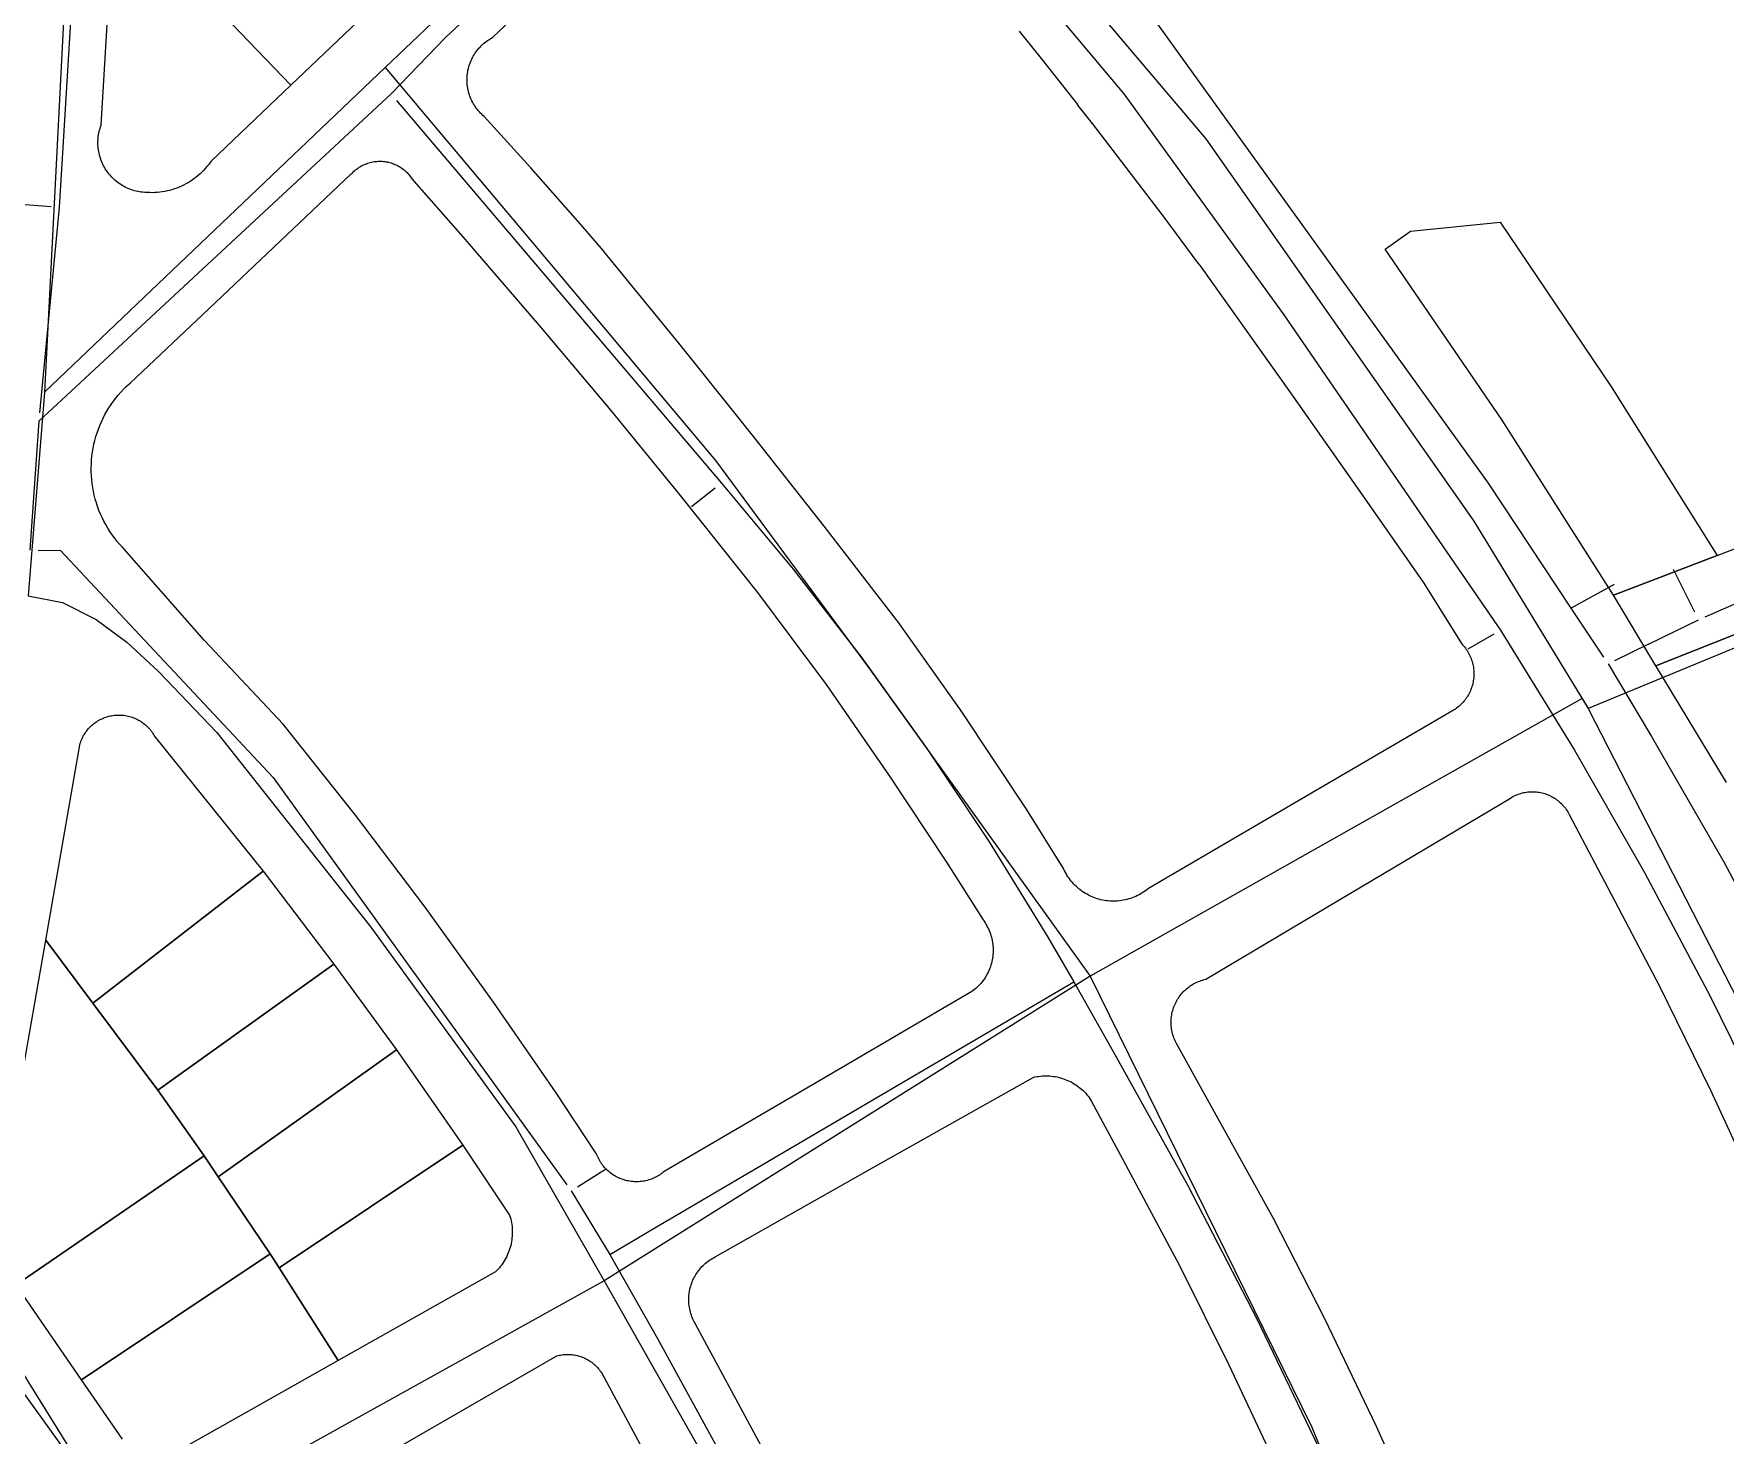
# Model space of a CAD drawing. Extents: x 1876309 to 1899261, y 443723 to 466661.
# Drawn here: x 1896215 to 1897187, y 454559 to 455364 of the extents above; entities that cross this region are included whole.
import ezdxf

# ---------------------------------------------------------------- set-up
doc = ezdxf.new("R2010")
doc.units = 0
doc.header["$MEASUREMENT"] = 0
for name, color, linetype in [('Parcels', 31, 'Continuous'), ('Roads', 7, 'Continuous'), ('Waterlines', 5, 'Continuous')]:
    doc.layers.add(name, color=color, linetype=linetype)

msp = doc.modelspace()

# ---------------------------------------------------------------- linework, layer by layer
at = {"layer": 'Parcels'}
for p, q in [((1896478.91, 455361.72), (1896546.88, 455426.69)), ((1896476.49, 455360.31), (1896477.28, 455360.81)), ((1896477.28, 455360.81), (1896478.08, 455361.28)), ((1896478.08, 455361.28), (1896478.91, 455361.72)), ((1896781.19, 455365.19), (1896794.52, 455348.61)), ((1896467.16, 455350.06), (1896467.62, 455350.89)), ((1896467.62, 455350.89), (1896468.09, 455351.7)), ((1896468.09, 455351.7), (1896468.59, 455352.48)), ((1896468.59, 455352.48), (1896469.12, 455353.25)), ((1896469.12, 455353.25), (1896469.68, 455354)), ((1896469.68, 455354), (1896470.26, 455354.73)), ((1896470.26, 455354.73), (1896470.86, 455355.44)), ((1896470.86, 455355.44), (1896471.49, 455356.13)), ((1896471.49, 455356.13), (1896472.14, 455356.8)), ((1896472.14, 455356.8), (1896472.81, 455357.45)), ((1896472.81, 455357.45), (1896473.51, 455358.07)), ((1896473.51, 455358.07), (1896474.22, 455358.67)), ((1896474.22, 455358.67), (1896474.96, 455359.24)), ((1896474.96, 455359.24), (1896475.71, 455359.79)), ((1896475.71, 455359.79), (1896476.49, 455360.31)), ((1896464.27, 455340.99), (1896464.41, 455341.94)), ((1896464.41, 455341.94), (1896464.59, 455342.88)), ((1896464.59, 455342.88), (1896464.8, 455343.81)), ((1896464.8, 455343.81), (1896465.04, 455344.73)), ((1896465.04, 455344.73), (1896465.31, 455345.65)), ((1896465.31, 455345.65), (1896465.62, 455346.56)), ((1896465.62, 455346.56), (1896465.96, 455347.45)), ((1896465.96, 455347.45), (1896466.33, 455348.33)), ((1896466.33, 455348.33), (1896466.73, 455349.2)), ((1896466.73, 455349.2), (1896467.16, 455350.06)), ((1896794.52, 455348.61), (1896814.59, 455323.02)), ((1896464.02, 455337.18), (1896464.03, 455338.14)), ((1896464.04, 455336.22), (1896464.02, 455337.18)), ((1896464.03, 455338.14), (1896464.08, 455339.09)), ((1896464.09, 455335.27), (1896464.04, 455336.22)), ((1896464.08, 455339.09), (1896464.15, 455340.04)), ((1896464.18, 455334.32), (1896464.09, 455335.27)), ((1896464.15, 455340.04), (1896464.27, 455340.99)), ((1896464.3, 455333.37), (1896464.18, 455334.32)), ((1896464.46, 455332.42), (1896464.3, 455333.37)), ((1896464.64, 455331.49), (1896464.46, 455332.42)), ((1896464.86, 455330.56), (1896464.64, 455331.49)), ((1896465.12, 455329.63), (1896464.86, 455330.56)), ((1896465.4, 455328.72), (1896465.12, 455329.63)), ((1896465.72, 455327.82), (1896465.4, 455328.72)), ((1896466.06, 455326.93), (1896465.72, 455327.82)), ((1896466.44, 455326.05), (1896466.06, 455326.93)), ((1896466.85, 455325.19), (1896466.44, 455326.05)), ((1896467.29, 455324.34), (1896466.85, 455325.19)), ((1896467.75, 455323.5), (1896467.29, 455324.34)), ((1896468.25, 455322.68), (1896467.75, 455323.5)), ((1896468.77, 455321.88), (1896468.25, 455322.68)), ((1896469.32, 455321.1), (1896468.77, 455321.88)), ((1896814.59, 455323.02), (1896814.73, 455322.82)), ((1896814.73, 455322.82), (1896823, 455312.25)), ((1896469.9, 455320.34), (1896469.32, 455321.1)), ((1896470.51, 455319.6), (1896469.9, 455320.34)), ((1896471.14, 455318.88), (1896470.51, 455319.6)), ((1896471.79, 455318.19), (1896471.14, 455318.88)), ((1896472.47, 455317.51), (1896471.79, 455318.19)), ((1896473.17, 455316.86), (1896472.47, 455317.51)), ((1896473.9, 455316.24), (1896473.17, 455316.86)), ((1896500.7, 455286.64), (1896473.9, 455316.24)), ((1896823, 455312.25), (1896863.72, 455259.09)), ((1896315.67, 455205.76), (1896397.56, 455283.19)), ((1896397.56, 455283.19), (1896398.06, 455283.73)), ((1896398.06, 455283.73), (1896398.59, 455284.26)), ((1896398.59, 455284.26), (1896399.12, 455284.76)), ((1896399.12, 455284.76), (1896399.68, 455285.25)), ((1896399.68, 455285.25), (1896400.25, 455285.72)), ((1896400.25, 455285.72), (1896400.86, 455286.19)), ((1896400.86, 455286.19), (1896401.48, 455286.63)), ((1896401.48, 455286.63), (1896402.12, 455287.06)), ((1896402.12, 455287.06), (1896402.77, 455287.46)), ((1896402.77, 455287.46), (1896403.44, 455287.84)), ((1896403.44, 455287.84), (1896404.11, 455288.19)), ((1896404.11, 455288.19), (1896404.8, 455288.52)), ((1896404.8, 455288.52), (1896405.51, 455288.83)), ((1896405.51, 455288.83), (1896406.22, 455289.11)), ((1896406.22, 455289.11), (1896406.94, 455289.37)), ((1896406.94, 455289.37), (1896407.67, 455289.6)), ((1896407.67, 455289.6), (1896408.41, 455289.8)), ((1896408.41, 455289.8), (1896409.15, 455289.98)), ((1896409.15, 455289.98), (1896409.9, 455290.14)), ((1896409.9, 455290.14), (1896410.66, 455290.27)), ((1896410.66, 455290.27), (1896411.42, 455290.37)), ((1896411.42, 455290.37), (1896412.18, 455290.44)), ((1896412.18, 455290.44), (1896412.94, 455290.49)), ((1896412.94, 455290.49), (1896413.71, 455290.51)), ((1896413.71, 455290.51), (1896414.48, 455290.51)), ((1896414.48, 455290.51), (1896415.24, 455290.47)), ((1896415.24, 455290.47), (1896416, 455290.42)), ((1896416, 455290.42), (1896416.77, 455290.33)), ((1896416.77, 455290.33), (1896417.52, 455290.22)), ((1896417.52, 455290.22), (1896418.28, 455290.08)), ((1896418.28, 455290.08), (1896419.02, 455289.92)), ((1896419.02, 455289.92), (1896419.77, 455289.72)), ((1896419.77, 455289.72), (1896420.5, 455289.51)), ((1896420.5, 455289.51), (1896421.23, 455289.27)), ((1896421.23, 455289.27), (1896421.95, 455289)), ((1896421.95, 455289), (1896422.65, 455288.71)), ((1896422.65, 455288.71), (1896423.35, 455288.39)), ((1896423.35, 455288.39), (1896424.04, 455288.05)), ((1896424.04, 455288.05), (1896424.71, 455287.69)), ((1896424.71, 455287.69), (1896425.37, 455287.3)), ((1896425.37, 455287.3), (1896426.02, 455286.89)), ((1896426.02, 455286.89), (1896426.65, 455286.46)), ((1896426.65, 455286.46), (1896427.27, 455286)), ((1896427.27, 455286), (1896427.87, 455285.53)), ((1896427.87, 455285.53), (1896428.45, 455285.03)), ((1896428.45, 455285.03), (1896429.02, 455284.51)), ((1896429.02, 455284.51), (1896429.56, 455283.98)), ((1896429.56, 455283.98), (1896430.09, 455283.42)), ((1896430.09, 455283.42), (1896430.6, 455282.85)), ((1896430.6, 455282.85), (1896431.09, 455282.26)), ((1896530.48, 455252.76), (1896500.7, 455286.64)), ((1896431.09, 455282.26), (1896431.56, 455281.65)), ((1896431.56, 455281.65), (1896432, 455281.03)), ((1896432, 455281.03), (1896432.42, 455280.39)), ((1896432.42, 455280.39), (1896461.69, 455247.09)), ((1896863.72, 455259.09), (1896883.81, 455232.05)), ((1896461.69, 455247.09), (1896506.69, 455194.78)), ((1896542.36, 455238.95), (1896530.48, 455252.76)), ((1896542.72, 455238.47), (1896542.36, 455238.95)), ((1896587.31, 455183.9), (1896542.72, 455238.47)), ((1896883.81, 455232.05), (1896885.05, 455230.36)), ((1896885.05, 455230.36), (1896900.25, 455209.09)), ((1896270.72, 455163.25), (1896315.67, 455205.76)), ((1896900.25, 455209.09), (1896936.12, 455158.72)), ((1896506.69, 455194.78), (1896546.56, 455147.25)), ((1896627.25, 455134.05), (1896587.31, 455183.9)), ((1896263.76, 455156.19), (1896265.26, 455157.9)), ((1896265.26, 455157.9), (1896266.82, 455159.55)), ((1896266.82, 455159.55), (1896268.09, 455160.82)), ((1896268.09, 455160.82), (1896269.39, 455162.05)), ((1896269.39, 455162.05), (1896270.72, 455163.25)), ((1896936.12, 455158.72), (1896978.19, 455098.94)), ((1896256.08, 455144.94), (1896257.2, 455146.92)), ((1896257.2, 455146.92), (1896258.38, 455148.86)), ((1896258.38, 455148.86), (1896259.63, 455150.76)), ((1896259.63, 455150.76), (1896260.95, 455152.62)), ((1896260.95, 455152.62), (1896262.32, 455154.43)), ((1896262.32, 455154.43), (1896263.76, 455156.19)), ((1896546.56, 455147.25), (1896586.5, 455098.47)), ((1896252.33, 455136.66), (1896253.16, 455138.78)), ((1896253.16, 455138.78), (1896254.06, 455140.86)), ((1896254.06, 455140.86), (1896255.04, 455142.92)), ((1896255.04, 455142.92), (1896256.08, 455144.94)), ((1896249.3, 455125.71), (1896249.75, 455127.94)), ((1896249.75, 455127.94), (1896250.28, 455130.15)), ((1896250.28, 455130.15), (1896250.89, 455132.34)), ((1896250.89, 455132.34), (1896251.57, 455134.51)), ((1896251.57, 455134.51), (1896252.33, 455136.66)), ((1896669.06, 455080.9), (1896627.25, 455134.05)), ((1896248.27, 455116.68), (1896248.41, 455118.95)), ((1896248.41, 455118.95), (1896248.63, 455121.21)), ((1896248.63, 455121.21), (1896248.93, 455123.47)), ((1896248.93, 455123.47), (1896249.3, 455125.71)), ((1896248.2, 455114.41), (1896248.27, 455116.68)), ((1896248.22, 455112.13), (1896248.2, 455114.41)), ((1896248.31, 455109.86), (1896248.22, 455112.13)), ((1896248.49, 455107.59), (1896248.31, 455109.86)), ((1896248.74, 455105.33), (1896248.49, 455107.59)), ((1896249.07, 455103.08), (1896248.74, 455105.33)), ((1896249.48, 455100.85), (1896249.07, 455103.08)), ((1896249.96, 455098.62), (1896249.48, 455100.85)), ((1896250.52, 455096.42), (1896249.96, 455098.62)), ((1896586.5, 455098.47), (1896630.91, 455042.78)), ((1896978.19, 455098.94), (1897013.53, 455048.06)), ((1896251.16, 455094.24), (1896250.52, 455096.42)), ((1896251.87, 455092.08), (1896251.16, 455094.24)), ((1896252.66, 455089.94), (1896251.87, 455092.08)), ((1896253.52, 455087.84), (1896252.66, 455089.94)), ((1896254.45, 455085.77), (1896253.52, 455087.84)), ((1896255.46, 455083.72), (1896254.45, 455085.77)), ((1896256.53, 455081.72), (1896255.46, 455083.72)), ((1896257.67, 455079.75), (1896256.53, 455081.72)), ((1896258.88, 455077.83), (1896257.67, 455079.75)), ((1896709.94, 455027.94), (1896669.06, 455080.9)), ((1896260.16, 455075.95), (1896258.88, 455077.83)), ((1896261.5, 455074.11), (1896260.16, 455075.95)), ((1896262.9, 455072.32), (1896261.5, 455074.11)), ((1896264.37, 455070.58), (1896262.9, 455072.32)), ((1896265.89, 455068.89), (1896264.37, 455070.58)), ((1896269.97, 455064.35), (1896265.89, 455068.89)), ((1896313.08, 455015.42), (1896269.97, 455064.35)), ((1896630.91, 455042.78), (1896670.28, 454989.94)), ((1897013.53, 455048.06), (1897035.22, 455013.38)), ((1896711.04, 455026.5), (1896709.94, 455027.94)), ((1896711.38, 455026.03), (1896711.04, 455026.5)), ((1896747.91, 454974.72), (1896711.38, 455026.03)), ((1896358.38, 454967.16), (1896313.08, 455015.42)), ((1897035.22, 455013.38), (1897035.81, 455012.75)), ((1897035.81, 455012.75), (1897036.38, 455012.11)), ((1897036.38, 455012.11), (1897036.92, 455011.44)), ((1897036.92, 455011.44), (1897037.45, 455010.76)), ((1897037.45, 455010.76), (1897037.95, 455010.06)), ((1897037.95, 455010.06), (1897038.42, 455009.34)), ((1897038.42, 455009.34), (1897038.87, 455008.61)), ((1897038.87, 455008.61), (1897039.29, 455007.86)), ((1897039.29, 455007.86), (1897039.69, 455007.1)), ((1897039.69, 455007.1), (1897040.06, 455006.32)), ((1897040.06, 455006.32), (1897040.4, 455005.54)), ((1897040.4, 455005.54), (1897040.72, 455004.74)), ((1897040.72, 455004.74), (1897041.01, 455003.93)), ((1897041.01, 455003.93), (1897041.27, 455003.11)), ((1897041.27, 455003.11), (1897041.5, 455002.28)), ((1897041.5, 455002.28), (1897041.7, 455001.44)), ((1897041.7, 455001.44), (1897041.87, 455000.6)), ((1897041.97, 454992.05), (1897041.81, 454991.2)), ((1897041.87, 455000.6), (1897042.01, 454999.75)), ((1897042.09, 454992.9), (1897041.97, 454992.05)), ((1897042.01, 454999.75), (1897042.13, 454998.9)), ((1897042.19, 454993.76), (1897042.09, 454992.9)), ((1897042.13, 454998.9), (1897042.21, 454998.05)), ((1897042.25, 454994.61), (1897042.19, 454993.76)), ((1897042.21, 454998.05), (1897042.27, 454997.19)), ((1897042.29, 454995.47), (1897042.25, 454994.61)), ((1897042.27, 454997.19), (1897042.29, 454996.33)), ((1897042.29, 454996.33), (1897042.29, 454995.47)), ((1896670.28, 454989.94), (1896706.69, 454937.31)), ((1897037.77, 454981.8), (1897037.27, 454981.1)), ((1897038.26, 454982.51), (1897037.77, 454981.8)), ((1897038.71, 454983.23), (1897038.26, 454982.51)), ((1897039.15, 454983.98), (1897038.71, 454983.23)), ((1897039.55, 454984.73), (1897039.15, 454983.98)), ((1897039.93, 454985.51), (1897039.55, 454984.73)), ((1897040.29, 454986.29), (1897039.93, 454985.51)), ((1897040.61, 454987.08), (1897040.29, 454986.29)), ((1897040.91, 454987.89), (1897040.61, 454987.08)), ((1897041.18, 454988.71), (1897040.91, 454987.89)), ((1897041.42, 454989.53), (1897041.18, 454988.71)), ((1897041.63, 454990.37), (1897041.42, 454989.53)), ((1897041.81, 454991.2), (1897041.63, 454990.37)), ((1896785.31, 454918.31), (1896747.91, 454974.72)), ((1897031, 454975.28), (1896938.91, 454921.5)), ((1897031.71, 454975.76), (1897031, 454975.28)), ((1897032.41, 454976.27), (1897031.71, 454975.76)), ((1897033.09, 454976.79), (1897032.41, 454976.27)), ((1897033.75, 454977.34), (1897033.09, 454976.79)), ((1897034.39, 454977.92), (1897033.75, 454977.34)), ((1897035.01, 454978.51), (1897034.39, 454977.92)), ((1897035.6, 454979.13), (1897035.01, 454978.51)), ((1897036.18, 454979.77), (1897035.6, 454979.13)), ((1897036.74, 454980.43), (1897036.18, 454979.77)), ((1897037.27, 454981.1), (1897036.74, 454980.43)), ((1896400, 454914.78), (1896358.38, 454967.16)), ((1896706.69, 454937.31), (1896739.34, 454887.84)), ((1896971.41, 454870), (1897063.31, 454924.66)), ((1897063.31, 454924.66), (1897064.01, 454925.08)), ((1897064.01, 454925.08), (1897064.73, 454925.48)), ((1897064.73, 454925.48), (1897065.46, 454925.86)), ((1897065.46, 454925.86), (1897066.2, 454926.21)), ((1897066.2, 454926.21), (1897066.96, 454926.54)), ((1897066.96, 454926.54), (1897067.72, 454926.84)), ((1897067.72, 454926.84), (1897068.49, 454927.11)), ((1897068.49, 454927.11), (1897069.28, 454927.35)), ((1897069.28, 454927.35), (1897070.07, 454927.57)), ((1897070.07, 454927.57), (1897070.87, 454927.76)), ((1897070.87, 454927.76), (1897071.67, 454927.92)), ((1897071.67, 454927.92), (1897072.48, 454928.05)), ((1897072.48, 454928.05), (1897073.3, 454928.16)), ((1897073.3, 454928.16), (1897074.12, 454928.24)), ((1897074.12, 454928.24), (1897074.94, 454928.28)), ((1897074.94, 454928.28), (1897075.76, 454928.3)), ((1897075.76, 454928.3), (1897076.58, 454928.29)), ((1897076.58, 454928.29), (1897077.4, 454928.26)), ((1897077.4, 454928.26), (1897078.22, 454928.19)), ((1897078.22, 454928.19), (1897079.03, 454928.1)), ((1897079.03, 454928.1), (1897079.84, 454927.97)), ((1897079.84, 454927.97), (1897080.65, 454927.82)), ((1897080.65, 454927.82), (1897081.45, 454927.64)), ((1897081.45, 454927.64), (1897082.25, 454927.44)), ((1897082.25, 454927.44), (1897083.03, 454927.2)), ((1897083.03, 454927.2), (1897083.81, 454926.94)), ((1897083.81, 454926.94), (1897084.58, 454926.65)), ((1897084.58, 454926.65), (1897085.34, 454926.34)), ((1897085.34, 454926.34), (1897086.08, 454925.99)), ((1897086.08, 454925.99), (1897086.82, 454925.63)), ((1897086.82, 454925.63), (1897087.54, 454925.23)), ((1897087.54, 454925.23), (1897088.25, 454924.82)), ((1897088.25, 454924.82), (1897088.94, 454924.37)), ((1897088.94, 454924.37), (1897089.61, 454923.91)), ((1897089.61, 454923.91), (1897090.27, 454923.42)), ((1897090.27, 454923.42), (1897090.92, 454922.91)), ((1896440, 454862), (1896400, 454914.78)), ((1896806.62, 454884.19), (1896785.31, 454918.31)), ((1896938.91, 454921.5), (1896855.34, 454872.69)), ((1897090.92, 454922.91), (1897091.54, 454922.37)), ((1897091.54, 454922.37), (1897092.14, 454921.82)), ((1897092.14, 454921.82), (1897092.73, 454921.24)), ((1897092.73, 454921.24), (1897093.29, 454920.65)), ((1897093.29, 454920.65), (1897093.84, 454920.03)), ((1897093.84, 454920.03), (1897094.36, 454919.4)), ((1897094.36, 454919.4), (1897094.86, 454918.75)), ((1897094.86, 454918.75), (1897095.34, 454918.08)), ((1897095.34, 454918.08), (1897095.79, 454917.39)), ((1897095.79, 454917.39), (1897096.22, 454916.69)), ((1897096.22, 454916.69), (1897096.62, 454915.98)), ((1897096.62, 454915.98), (1897097, 454915.25)), ((1897097, 454915.25), (1897117.25, 454876.75)), ((1896739.34, 454887.84), (1896760.38, 454854.66)), ((1896807.07, 454883.21), (1896806.62, 454884.19)), ((1896807.55, 454882.25), (1896807.07, 454883.21)), ((1896808.06, 454881.3), (1896807.55, 454882.25)), ((1896808.61, 454880.37), (1896808.06, 454881.3)), ((1896809.18, 454879.47), (1896808.61, 454880.37)), ((1896809.79, 454878.58), (1896809.18, 454879.47)), ((1896810.42, 454877.71), (1896809.79, 454878.58)), ((1896811.09, 454876.87), (1896810.42, 454877.71)), ((1896811.78, 454876.05), (1896811.09, 454876.87)), ((1896812.51, 454875.25), (1896811.78, 454876.05)), ((1896813.26, 454874.48), (1896812.51, 454875.25)), ((1897117.25, 454876.75), (1897148.88, 454816.53)), ((1896814.03, 454873.74), (1896813.26, 454874.48)), ((1896814.83, 454873.02), (1896814.03, 454873.74)), ((1896815.66, 454872.33), (1896814.83, 454873.02)), ((1896816.5, 454871.67), (1896815.66, 454872.33)), ((1896817.38, 454871.04), (1896816.5, 454871.67)), ((1896818.27, 454870.44), (1896817.38, 454871.04)), ((1896819.18, 454869.87), (1896818.27, 454870.44)), ((1896820.11, 454869.33), (1896819.18, 454869.87)), ((1896821.06, 454868.82), (1896820.11, 454869.33)), ((1896822.02, 454868.35), (1896821.06, 454868.82)), ((1896823, 454867.91), (1896822.02, 454868.35)), ((1896824, 454867.51), (1896823, 454867.91)), ((1896825.01, 454867.14), (1896824, 454867.51)), ((1896826.03, 454866.8), (1896825.01, 454867.14)), ((1896827.06, 454866.5), (1896826.03, 454866.8)), ((1896828.1, 454866.23), (1896827.06, 454866.5)), ((1896829.15, 454866.01), (1896828.1, 454866.23)), ((1896830.21, 454865.81), (1896829.15, 454866.01)), ((1896831.28, 454865.66), (1896830.21, 454865.81)), ((1896832.34, 454865.54), (1896831.28, 454865.66)), ((1896833.42, 454865.45), (1896832.34, 454865.54)), ((1896834.49, 454865.41), (1896833.42, 454865.45)), ((1896835.56, 454865.4), (1896834.49, 454865.41)), ((1896836.64, 454865.43), (1896835.56, 454865.4)), ((1896837.71, 454865.49), (1896836.64, 454865.43)), ((1896838.78, 454865.59), (1896837.71, 454865.49)), ((1896839.85, 454865.73), (1896838.78, 454865.59)), ((1896840.91, 454865.91), (1896839.85, 454865.73)), ((1896841.96, 454866.12), (1896840.91, 454865.91)), ((1896843.01, 454866.37), (1896841.96, 454866.12)), ((1896844.05, 454866.65), (1896843.01, 454866.37)), ((1896845.07, 454866.97), (1896844.05, 454866.65)), ((1896846.09, 454867.33), (1896845.07, 454866.97)), ((1896847.09, 454867.71), (1896846.09, 454867.33)), ((1896848.08, 454868.14), (1896847.09, 454867.71)), ((1896849.05, 454868.59), (1896848.08, 454868.14)), ((1896850.01, 454869.08), (1896849.05, 454868.59)), ((1896850.95, 454869.61), (1896850.01, 454869.08)), ((1896851.87, 454870.16), (1896850.95, 454869.61)), ((1896852.77, 454870.75), (1896851.87, 454870.16)), ((1896853.65, 454871.37), (1896852.77, 454870.75)), ((1896854.51, 454872.01), (1896853.65, 454871.37)), ((1896855.34, 454872.69), (1896854.51, 454872.01)), ((1896888.31, 454820.53), (1896971.41, 454870)), ((1896479.31, 454807.47), (1896440, 454862)), ((1896760.38, 454854.66), (1896760.97, 454853.84)), ((1896760.97, 454853.84), (1896761.53, 454853)), ((1896761.53, 454853), (1896762.06, 454852.14)), ((1896762.06, 454852.14), (1896762.56, 454851.26)), ((1896762.56, 454851.26), (1896763.04, 454850.36)), ((1896763.04, 454850.36), (1896763.48, 454849.45)), ((1896763.48, 454849.45), (1896763.89, 454848.53)), ((1896763.89, 454848.53), (1896764.26, 454847.59)), ((1896764.26, 454847.59), (1896764.61, 454846.64)), ((1896764.61, 454846.64), (1896764.92, 454845.68)), ((1896764.92, 454845.68), (1896765.2, 454844.7)), ((1896765.2, 454844.7), (1896765.44, 454843.72)), ((1896765.44, 454843.72), (1896765.65, 454842.73)), ((1896765.65, 454842.73), (1896765.82, 454841.74)), ((1896765.82, 454841.74), (1896765.96, 454840.74)), ((1896765.96, 454840.74), (1896766.07, 454839.73)), ((1896766.07, 454839.73), (1896766.14, 454838.72)), ((1896766.14, 454838.72), (1896766.17, 454837.71)), ((1896766.17, 454836.7), (1896766.14, 454835.69)), ((1896766.17, 454837.71), (1896766.17, 454836.7)), ((1896764.27, 454826.82), (1896763.89, 454825.88)), ((1896764.61, 454827.77), (1896764.27, 454826.82)), ((1896764.92, 454828.73), (1896764.61, 454827.77)), ((1896765.2, 454829.7), (1896764.92, 454828.73)), ((1896765.44, 454830.68), (1896765.2, 454829.7)), ((1896765.65, 454831.67), (1896765.44, 454830.68)), ((1896765.83, 454832.67), (1896765.65, 454831.67)), ((1896765.97, 454833.67), (1896765.83, 454832.67)), ((1896766.07, 454834.68), (1896765.97, 454833.67)), ((1896766.14, 454835.69), (1896766.07, 454834.68)), ((1896757.75, 454816.68), (1896757.02, 454815.98)), ((1896758.45, 454817.42), (1896757.75, 454816.68)), ((1896759.12, 454818.17), (1896758.45, 454817.42)), ((1896759.77, 454818.95), (1896759.12, 454818.17)), ((1896760.38, 454819.75), (1896759.77, 454818.95)), ((1896760.98, 454820.57), (1896760.38, 454819.75)), ((1896761.54, 454821.41), (1896760.98, 454820.57)), ((1896762.07, 454822.27), (1896761.54, 454821.41)), ((1896762.57, 454823.15), (1896762.07, 454822.27)), ((1896763.04, 454824.04), (1896762.57, 454823.15)), ((1896763.48, 454824.95), (1896763.04, 454824.04)), ((1896763.89, 454825.88), (1896763.48, 454824.95)), ((1896878.7, 454816.16), (1896879.42, 454816.67)), ((1896879.42, 454816.67), (1896880.16, 454817.16)), ((1896880.16, 454817.16), (1896880.91, 454817.63)), ((1896880.91, 454817.63), (1896881.69, 454818.06)), ((1896881.69, 454818.06), (1896882.47, 454818.47)), ((1896882.47, 454818.47), (1896883.27, 454818.85)), ((1896883.27, 454818.85), (1896884.09, 454819.2)), ((1896884.09, 454819.2), (1896884.91, 454819.53)), ((1896884.91, 454819.53), (1896885.75, 454819.82)), ((1896885.75, 454819.82), (1896886.6, 454820.09)), ((1896886.6, 454820.09), (1896887.45, 454820.33)), ((1896887.45, 454820.33), (1896888.31, 454820.53)), ((1897148.88, 454816.53), (1897178.12, 454756.84)), ((1896515.22, 454755.28), (1896479.31, 454807.47)), ((1896753.06, 454812.84), (1896666.16, 454762.03)), ((1896753.9, 454813.41), (1896753.06, 454812.84)), ((1896754.71, 454814.01), (1896753.9, 454813.41)), ((1896755.5, 454814.64), (1896754.71, 454814.01)), ((1896756.28, 454815.3), (1896755.5, 454814.64)), ((1896757.02, 454815.98), (1896756.28, 454815.3)), ((1896870.87, 454806.68), (1896871.27, 454807.47)), ((1896871.27, 454807.47), (1896871.69, 454808.25)), ((1896871.69, 454808.25), (1896872.14, 454809.02)), ((1896872.14, 454809.02), (1896872.62, 454809.77)), ((1896872.62, 454809.77), (1896873.12, 454810.5)), ((1896873.12, 454810.5), (1896873.65, 454811.21)), ((1896873.65, 454811.21), (1896874.2, 454811.9)), ((1896874.2, 454811.9), (1896874.78, 454812.58)), ((1896874.78, 454812.58), (1896875.38, 454813.23)), ((1896875.38, 454813.23), (1896876, 454813.86)), ((1896876, 454813.86), (1896876.64, 454814.47)), ((1896876.64, 454814.47), (1896877.31, 454815.06)), ((1896877.31, 454815.06), (1896877.99, 454815.62)), ((1896877.99, 454815.62), (1896878.7, 454816.16)), ((1896868.4, 454796.41), (1896868.44, 454797.3)), ((1896868.44, 454797.3), (1896868.51, 454798.18)), ((1896868.51, 454798.18), (1896868.61, 454799.06)), ((1896868.61, 454799.06), (1896868.74, 454799.94)), ((1896868.74, 454799.94), (1896868.9, 454800.81)), ((1896868.9, 454800.81), (1896869.1, 454801.68)), ((1896869.1, 454801.68), (1896869.32, 454802.53)), ((1896869.32, 454802.53), (1896869.57, 454803.38)), ((1896869.57, 454803.38), (1896869.85, 454804.23)), ((1896869.85, 454804.23), (1896870.16, 454805.06)), ((1896870.16, 454805.06), (1896870.5, 454805.87)), ((1896870.5, 454805.87), (1896870.87, 454806.68)), ((1896868.39, 454795.52), (1896868.4, 454796.41)), ((1896868.42, 454794.64), (1896868.39, 454795.52)), ((1896868.47, 454793.75), (1896868.42, 454794.64)), ((1896868.55, 454792.87), (1896868.47, 454793.75)), ((1896868.67, 454791.99), (1896868.55, 454792.87)), ((1896868.82, 454791.12), (1896868.67, 454791.99)), ((1896868.99, 454790.25), (1896868.82, 454791.12)), ((1896869.2, 454789.39), (1896868.99, 454790.25)), ((1896869.44, 454788.53), (1896869.2, 454789.39)), ((1896869.7, 454787.69), (1896869.44, 454788.53)), ((1896870, 454786.85), (1896869.7, 454787.69)), ((1896870.32, 454786.03), (1896870, 454786.85)), ((1896870.68, 454785.21), (1896870.32, 454786.03)), ((1896871.06, 454784.41), (1896870.68, 454785.21)), ((1896871.47, 454783.62), (1896871.06, 454784.41)), ((1896894.31, 454742.41), (1896871.47, 454783.62)), ((1896666.16, 454762.03), (1896577.22, 454710.03)), ((1896697, 454712.12), (1896789.12, 454764.16)), ((1896789.12, 454764.16), (1896790.17, 454764.39)), ((1896790.17, 454764.39), (1896791.22, 454764.6)), ((1896791.22, 454764.6), (1896792.27, 454764.76)), ((1896792.27, 454764.76), (1896793.33, 454764.89)), ((1896793.33, 454764.89), (1896794.4, 454764.98)), ((1896794.4, 454764.98), (1896795.47, 454765.04)), ((1896795.47, 454765.04), (1896796.53, 454765.06)), ((1896796.53, 454765.06), (1896797.6, 454765.04)), ((1896797.6, 454765.04), (1896798.67, 454764.98)), ((1896798.67, 454764.98), (1896799.73, 454764.89)), ((1896799.73, 454764.89), (1896800.8, 454764.76)), ((1896800.8, 454764.76), (1896801.85, 454764.6)), ((1896801.85, 454764.6), (1896802.9, 454764.39)), ((1896802.9, 454764.39), (1896803.94, 454764.16)), ((1896803.94, 454764.16), (1896804.98, 454763.88)), ((1896804.98, 454763.88), (1896806, 454763.57)), ((1896806, 454763.57), (1896807.01, 454763.23)), ((1896807.01, 454763.23), (1896808.01, 454762.85)), ((1896808.01, 454762.85), (1896808.99, 454762.43)), ((1896808.99, 454762.43), (1896809.96, 454761.99)), ((1896809.96, 454761.99), (1896810.92, 454761.51)), ((1896810.92, 454761.51), (1896811.86, 454760.99)), ((1896811.86, 454760.99), (1896812.78, 454760.45)), ((1896812.78, 454760.45), (1896813.68, 454759.87)), ((1896813.68, 454759.87), (1896814.55, 454759.26)), ((1896814.55, 454759.26), (1896815.41, 454758.62)), ((1896815.41, 454758.62), (1896816.25, 454757.96)), ((1896538.28, 454720.38), (1896515.22, 454755.28)), ((1896816.25, 454757.96), (1896817.06, 454757.26)), ((1896817.06, 454757.26), (1896817.85, 454756.54)), ((1896817.85, 454756.54), (1896818.61, 454755.79)), ((1896818.61, 454755.79), (1896819.34, 454755.01)), ((1896819.34, 454755.01), (1896820.05, 454754.21)), ((1896820.05, 454754.21), (1896820.73, 454753.39)), ((1896820.73, 454753.39), (1896821.38, 454752.54)), ((1896821.38, 454752.54), (1896822, 454751.67)), ((1896822, 454751.67), (1896822.59, 454750.78)), ((1896822.59, 454750.78), (1896840.69, 454716.94)), ((1897178.12, 454756.84), (1897205.66, 454697.69)), ((1896927.19, 454683.09), (1896894.31, 454742.41)), ((1896538.58, 454719.59), (1896538.28, 454720.38)), ((1896538.91, 454718.81), (1896538.58, 454719.59)), ((1896539.26, 454718.04), (1896538.91, 454718.81)), ((1896539.64, 454717.29), (1896539.26, 454718.04)), ((1896540.05, 454716.55), (1896539.64, 454717.29)), ((1896540.48, 454715.82), (1896540.05, 454716.55)), ((1896540.94, 454715.11), (1896540.48, 454715.82)), ((1896541.42, 454714.42), (1896540.94, 454715.11)), ((1896541.92, 454713.74), (1896541.42, 454714.42)), ((1896542.45, 454713.08), (1896541.92, 454713.74)), ((1896543, 454712.44), (1896542.45, 454713.08)), ((1896543.57, 454711.82), (1896543, 454712.44)), ((1896544.16, 454711.22), (1896543.57, 454711.82)), ((1896544.77, 454710.63), (1896544.16, 454711.22)), ((1896545.41, 454710.07), (1896544.77, 454710.63)), ((1896546.06, 454709.54), (1896545.41, 454710.07)), ((1896577.22, 454710.03), (1896576.57, 454709.5)), ((1896606.47, 454660.97), (1896697, 454712.12)), ((1896840.69, 454716.94), (1896873.34, 454655.72)), ((1896546.73, 454709.02), (1896546.06, 454709.54)), ((1896547.41, 454708.53), (1896546.73, 454709.02)), ((1896548.12, 454708.06), (1896547.41, 454708.53)), ((1896548.84, 454707.62), (1896548.12, 454708.06)), ((1896549.57, 454707.2), (1896548.84, 454707.62)), ((1896550.32, 454706.81), (1896549.57, 454707.2)), ((1896551.08, 454706.44), (1896550.32, 454706.81)), ((1896551.85, 454706.1), (1896551.08, 454706.44)), ((1896552.63, 454705.79), (1896551.85, 454706.1)), ((1896553.43, 454705.5), (1896552.63, 454705.79)), ((1896554.23, 454705.25), (1896553.43, 454705.5)), ((1896555.04, 454705.01), (1896554.23, 454705.25)), ((1896555.86, 454704.81), (1896555.04, 454705.01)), ((1896556.69, 454704.64), (1896555.86, 454704.81)), ((1896557.52, 454704.49), (1896556.69, 454704.64)), ((1896558.36, 454704.38), (1896557.52, 454704.49)), ((1896559.2, 454704.29), (1896558.36, 454704.38)), ((1896560.04, 454704.23), (1896559.2, 454704.29)), ((1896560.88, 454704.2), (1896560.04, 454704.23)), ((1896561.73, 454704.2), (1896560.88, 454704.2)), ((1896562.57, 454704.22), (1896561.73, 454704.2)), ((1896563.41, 454704.28), (1896562.57, 454704.22)), ((1896564.25, 454704.37), (1896563.41, 454704.28)), ((1896565.09, 454704.48), (1896564.25, 454704.37)), ((1896565.92, 454704.63), (1896565.09, 454704.48)), ((1896566.75, 454704.8), (1896565.92, 454704.63)), ((1896567.57, 454705), (1896566.75, 454704.8)), ((1896568.38, 454705.23), (1896567.57, 454705)), ((1896569.19, 454705.48), (1896568.38, 454705.23)), ((1896569.98, 454705.77), (1896569.19, 454705.48)), ((1896570.76, 454706.08), (1896569.98, 454705.77)), ((1896571.54, 454706.42), (1896570.76, 454706.08)), ((1896572.3, 454706.78), (1896571.54, 454706.42)), ((1896573.05, 454707.17), (1896572.3, 454706.78)), ((1896573.78, 454707.59), (1896573.05, 454707.17)), ((1896574.5, 454708.03), (1896573.78, 454707.59)), ((1896575.21, 454708.49), (1896574.5, 454708.03)), ((1896575.9, 454708.98), (1896575.21, 454708.49)), ((1896576.57, 454709.5), (1896575.9, 454708.98)), ((1896956.5, 454625.75), (1896927.19, 454683.09)), ((1896595.53, 454650.98), (1896596.04, 454651.77)), ((1896596.04, 454651.77), (1896596.57, 454652.54)), ((1896596.57, 454652.54), (1896597.14, 454653.29)), ((1896597.14, 454653.29), (1896597.72, 454654.02)), ((1896597.72, 454654.02), (1896598.34, 454654.73)), ((1896598.34, 454654.73), (1896598.97, 454655.42)), ((1896598.97, 454655.42), (1896599.63, 454656.09)), ((1896599.63, 454656.09), (1896600.31, 454656.73)), ((1896600.31, 454656.73), (1896601.01, 454657.35)), ((1896601.01, 454657.35), (1896601.74, 454657.95)), ((1896601.74, 454657.95), (1896602.48, 454658.52)), ((1896602.48, 454658.52), (1896603.24, 454659.06)), ((1896603.24, 454659.06), (1896604.03, 454659.58)), ((1896604.03, 454659.58), (1896604.82, 454660.07)), ((1896604.82, 454660.07), (1896605.64, 454660.53)), ((1896605.64, 454660.53), (1896606.47, 454660.97)), ((1896873.34, 454655.72), (1896901.62, 454598.94)), ((1896591.84, 454641.42), (1896592.02, 454642.34)), ((1896592.02, 454642.34), (1896592.24, 454643.25)), ((1896592.24, 454643.25), (1896592.48, 454644.16)), ((1896592.48, 454644.16), (1896592.76, 454645.05)), ((1896592.76, 454645.05), (1896593.07, 454645.94)), ((1896593.07, 454645.94), (1896593.4, 454646.81)), ((1896593.4, 454646.81), (1896593.77, 454647.68)), ((1896593.77, 454647.68), (1896594.17, 454648.52)), ((1896594.17, 454648.52), (1896594.59, 454649.36)), ((1896594.59, 454649.36), (1896595.05, 454650.18)), ((1896595.05, 454650.18), (1896595.53, 454650.98)), ((1896591.4, 454636.76), (1896591.42, 454637.7)), ((1896591.41, 454635.82), (1896591.4, 454636.76)), ((1896591.45, 454634.89), (1896591.41, 454635.82)), ((1896591.42, 454637.7), (1896591.48, 454638.63)), ((1896591.52, 454633.95), (1896591.45, 454634.89)), ((1896591.48, 454638.63), (1896591.57, 454639.57)), ((1896591.62, 454633.02), (1896591.52, 454633.95)), ((1896591.57, 454639.57), (1896591.69, 454640.5)), ((1896591.76, 454632.09), (1896591.62, 454633.02)), ((1896591.69, 454640.5), (1896591.84, 454641.42)), ((1896591.92, 454631.17), (1896591.76, 454632.09)), ((1896592.12, 454630.26), (1896591.92, 454631.17)), ((1896592.35, 454629.35), (1896592.12, 454630.26)), ((1896592.62, 454628.45), (1896592.35, 454629.35)), ((1896592.91, 454627.56), (1896592.62, 454628.45)), ((1896593.23, 454626.68), (1896592.91, 454627.56)), ((1896593.58, 454625.81), (1896593.23, 454626.68)), ((1896593.96, 454624.95), (1896593.58, 454625.81)), ((1896594.37, 454624.11), (1896593.96, 454624.95)), ((1896594.81, 454623.28), (1896594.37, 454624.11)), ((1896595.28, 454622.47), (1896594.81, 454623.28)), ((1896621.12, 454574.59), (1896595.28, 454622.47)), ((1896986.41, 454563.5), (1896956.5, 454625.75)), ((1896901.62, 454598.94), (1896932.12, 454534.03)), ((1896648.44, 454523.88), (1896621.12, 454574.59)), ((1897015.41, 454498.84), (1896986.41, 454563.5))]:
    msp.add_line(p, q, dxfattribs=at)
for points in [[(1897565.47, 455631.03), (1897589.47, 455619.06), (1897615.93, 455621.53), (1897693.52, 455628.73), (1897702.43, 455326.53), (1897437.5, 455115.97), (1897146.88, 455000.62), (1897122.52, 455041.18), (1897182.04, 455064.05), (1897313.82, 455114.67), (1897148.86, 455544.06), (1897487.61, 455674.19), (1897565.47, 455631.03)], [(1896270.75, 455430.19), (1896322.31, 455478.03), (1896412.91, 455381.91), (1896362.84, 455334.28), (1896270.75, 455430.19)], [(1897005.93, 455250.3), (1897057.48, 455255.48), (1897121.29, 455160.76), (1897182.04, 455064.05), (1897122.52, 455041.18), (1897058.62, 455141.67), (1896991.33, 455239.93), (1897005.93, 455250.3)], [(1896346.97, 454882.72), (1896249.06, 454806.84), (1896222.12, 454842.94), (1896241.91, 454956.16), (1896242.17, 454956.92), (1896242.45, 454957.68), (1896242.76, 454958.42), (1896243.1, 454959.16), (1896243.46, 454959.88), (1896243.85, 454960.59), (1896244.26, 454961.28), (1896244.7, 454961.96), (1896245.16, 454962.63), (1896245.64, 454963.28), (1896246.14, 454963.91), (1896246.67, 454964.52), (1896247.21, 454965.12), (1896247.78, 454965.69), (1896248.37, 454966.25), (1896248.97, 454966.78), (1896249.59, 454967.3), (1896250.23, 454967.79), (1896250.89, 454968.26), (1896251.57, 454968.7), (1896252.25, 454969.13), (1896252.96, 454969.53), (1896253.67, 454969.9), (1896254.4, 454970.25), (1896255.14, 454970.57), (1896255.89, 454970.87), (1896256.65, 454971.14), (1896257.42, 454971.38), (1896258.2, 454971.6), (1896258.99, 454971.79), (1896259.78, 454971.96), (1896260.57, 454972.09), (1896261.38, 454972.2), (1896262.18, 454972.28), (1896262.98, 454972.33), (1896263.79, 454972.36), (1896264.6, 454972.35), (1896265.41, 454972.32), (1896266.21, 454972.26), (1896267.02, 454972.18), (1896267.82, 454972.06), (1896268.61, 454971.92), (1896269.4, 454971.75), (1896270.18, 454971.55), (1896270.96, 454971.32), (1896271.73, 454971.07), (1896272.49, 454970.79), (1896273.23, 454970.49), (1896273.97, 454970.16), (1896274.7, 454969.81), (1896275.41, 454969.43), (1896276.11, 454969.02), (1896276.79, 454968.59), (1896277.46, 454968.14), (1896278.12, 454967.66), (1896278.75, 454967.17), (1896279.37, 454966.65), (1896279.97, 454966.11), (1896280.55, 454965.55), (1896281.11, 454964.97), (1896281.66, 454964.37), (1896282.18, 454963.75), (1896282.67, 454963.11), (1896283.15, 454962.46), (1896283.6, 454961.79), (1896284.03, 454961.1), (1896284.44, 454960.41), (1896346.97, 454882.72)], [(1896346.97, 454882.72), (1896387.59, 454829.28), (1896286.38, 454756.84), (1896249.06, 454806.84), (1896346.97, 454882.72)], [(1896313, 454719.06), (1896286.38, 454756.84), (1896387.59, 454829.28), (1896423.44, 454780.03), (1896321.16, 454706.94), (1896313, 454719.06)], [(1896350.91, 454662.84), (1896321.16, 454706.94), (1896423.44, 454780.03), (1896461.59, 454725.25), (1896356.06, 454654.72), (1896350.91, 454662.84)], [(1896461.59, 454725.25), (1896488.5, 454685), (1896488.82, 454683.94), (1896489.1, 454682.87), (1896489.35, 454681.79), (1896489.56, 454680.71), (1896489.73, 454679.61), (1896489.87, 454678.52), (1896489.96, 454677.41), (1896490.02, 454676.31), (1896490.04, 454675.2), (1896490.02, 454674.1), (1896489.96, 454672.99), (1896489.86, 454671.89), (1896489.73, 454670.79), (1896489.56, 454669.7), (1896489.35, 454668.61), (1896489.1, 454667.54), (1896488.81, 454666.47), (1896488.49, 454665.41), (1896488.13, 454664.36), (1896487.74, 454663.33), (1896487.31, 454662.31), (1896486.84, 454661.3), (1896486.34, 454660.32), (1896485.81, 454659.35), (1896485.24, 454658.4), (1896484.64, 454657.47), (1896484.01, 454656.56), (1896483.35, 454655.67), (1896482.66, 454654.81), (1896481.94, 454653.97), (1896481.18, 454653.16), (1896480.41, 454652.38), (1896390.06, 454601.41), (1896356.06, 454654.72), (1896461.59, 454725.25)], [(1896321.16, 454706.94), (1896350.91, 454662.84), (1896242.62, 454590.41), (1896205.12, 454644.91), (1896313, 454719.06), (1896321.16, 454706.94)]]:
    msp.add_lwpolyline(points, close=True, dxfattribs=at)
for points in [[(1896270.75, 455430.19), (1896362.84, 455334.28), (1896317.22, 455290.84), (1896316.41, 455289.67), (1896315.55, 455288.52), (1896314.66, 455287.4), (1896313.73, 455286.31), (1896312.76, 455285.25), (1896311.75, 455284.23), (1896310.71, 455283.25), (1896309.64, 455282.3), (1896308.54, 455281.39), (1896307.4, 455280.52), (1896306.23, 455279.69), (1896305.04, 455278.9), (1896303.82, 455278.15), (1896302.56, 455277.44), (1896301.29, 455276.77), (1896299.99, 455276.15), (1896298.66, 455275.58), (1896297.32, 455275.05), (1896295.96, 455274.57), (1896294.59, 455274.14), (1896293.2, 455273.75), (1896291.8, 455273.42), (1896290.39, 455273.13), (1896288.97, 455272.89), (1896287.54, 455272.71), (1896286.1, 455272.57), (1896284.66, 455272.49), (1896283.22, 455272.45), (1896281.78, 455272.46), (1896280.34, 455272.53), (1896278.91, 455272.65), (1896277.93, 455272.72), (1896276.96, 455272.83), (1896275.99, 455272.97), (1896275.03, 455273.15), (1896274.07, 455273.36), (1896273.12, 455273.6), (1896272.18, 455273.87), (1896271.25, 455274.17), (1896270.34, 455274.51), (1896269.43, 455274.88), (1896268.53, 455275.28), (1896267.66, 455275.71), (1896266.79, 455276.17), (1896265.94, 455276.66), (1896265.11, 455277.17), (1896264.3, 455277.72), (1896263.51, 455278.29), (1896262.73, 455278.89), (1896261.98, 455279.52), (1896261.25, 455280.17), (1896260.54, 455280.85), (1896259.86, 455281.54), (1896259.2, 455282.27), (1896258.57, 455283.01), (1896257.96, 455283.78), (1896257.37, 455284.57), (1896256.82, 455285.37), (1896256.29, 455286.2), (1896255.8, 455287.04), (1896255.33, 455287.9), (1896254.89, 455288.77), (1896254.48, 455289.66), (1896254.1, 455290.56), (1896253.75, 455291.48), (1896253.44, 455292.41), (1896253.15, 455293.34), (1896252.9, 455294.29), (1896252.69, 455295.22), (1896252.5, 455296.15), (1896252.35, 455297.1), (1896252.23, 455298.04), (1896252.14, 455299), (1896252.09, 455299.95), (1896252.06, 455300.9), (1896252.07, 455301.86), (1896252.11, 455302.81), (1896252.18, 455303.76), (1896252.28, 455304.71), (1896252.42, 455305.66), (1896252.59, 455306.6), (1896252.78, 455307.53), (1896253.01, 455308.46), (1896253.27, 455309.38), (1896253.56, 455310.29), (1896253.88, 455311.19), (1896260.44, 455420.62)], [(1897187.31, 454933.58), (1897147.27, 454999.98), (1897146.88, 455000.62), (1897437.5, 455115.97)], [(1896196.72, 454697.53), (1896222.12, 454842.94), (1896222.12, 454842.94), (1896249.06, 454806.84), (1896286.38, 454756.84), (1896313, 454719.06), (1896205.12, 454644.91)], [(1896266.12, 454556.22), (1896242.62, 454590.41), (1896350.91, 454662.84), (1896350.91, 454662.84), (1896356.06, 454654.72), (1896390.06, 454601.41), (1896291, 454545.5)], [(1896421.38, 454549.84), (1896515.56, 454604.12), (1896516.32, 454604.33), (1896517.08, 454604.51), (1896517.85, 454604.66), (1896518.63, 454604.79), (1896519.4, 454604.89), (1896520.19, 454604.97), (1896520.97, 454605.01), (1896521.75, 454605.03), (1896522.54, 454605.03), (1896523.32, 454604.99), (1896524.1, 454604.93), (1896524.88, 454604.85), (1896525.66, 454604.73), (1896526.43, 454604.59), (1896527.2, 454604.43), (1896527.96, 454604.23), (1896528.71, 454604.01), (1896529.46, 454603.77), (1896530.19, 454603.5), (1896530.92, 454603.2), (1896531.64, 454602.88), (1896532.34, 454602.54), (1896533.03, 454602.17), (1896533.71, 454601.78), (1896534.38, 454601.36), (1896535.03, 454600.93), (1896535.67, 454600.47), (1896536.29, 454599.99), (1896536.89, 454599.49), (1896537.47, 454598.96), (1896538.04, 454598.42), (1896538.59, 454597.86), (1896539.12, 454597.28), (1896539.63, 454596.68), (1896540.11, 454596.07), (1896540.58, 454595.44), (1896541.02, 454594.79), (1896541.45, 454594.13), (1896563.19, 454553.69)]]:
    msp.add_lwpolyline(points, dxfattribs=at)
at = {"layer": 'Roads'}
for p, q in [((1896656.26, 455572.44), (1896416.98, 455344.32)), ((1896416.98, 455344.32), (1896221.41, 455157.86)), ((1896221.41, 455157.86), (1896211.9, 455040.88)), ((1897104.55, 454981.86), (1896821.95, 454822.4)), ((1896821.95, 454822.4), (1896542.89, 454647.27)), ((1896161.16, 454649.68), (1896271.31, 454496.55)), ((1896542.89, 454647.27), (1896271.31, 454496.55))]:
    msp.add_line(p, q, dxfattribs=at)
for points in [[(1896425.83, 455856.84), (1896282.31, 455813.12), (1896268.78, 455807.07), (1896261.01, 455799.58), (1896255.54, 455790.95), (1896253.17, 455778.54), (1896221.41, 455157.86)], [(1896656.26, 455572.44), (1896714.04, 455509.17), (1896888.43, 455303.34), (1897042.21, 455083.76), (1897107.86, 454976.01)], [(1896416.98, 455344.32), (1896510.38, 455233.22), (1896606.73, 455118.64), (1896695.27, 454998.85), (1896821.95, 454822.4)], [(1897618.7, 455326.39), (1897436.1, 455111.74), (1897107.86, 454976.01)], [(1896211.9, 455040.88), (1896231.64, 455037), (1896251.12, 455027.27), (1896268.64, 455014.28), (1896286.82, 454997.41), (1896320.27, 454962.39), (1896408.82, 454850.41), (1896492.15, 454735.83), (1896542.89, 454647.27)], [(1897104.55, 454981.86), (1897107.86, 454976.01), (1897283.62, 454633.57), (1897401.14, 454312.14)], [(1896821.95, 454822.4), (1896949.18, 454563.22), (1897065.47, 454278.59), (1897092.67, 454209.62)], [(1896542.89, 454647.27), (1896638.01, 454479.3), (1896735.68, 454251.26), (1896782.53, 454106.02)]]:
    msp.add_lwpolyline(points, dxfattribs=at)
at = {"layer": 'Waterlines', "color": 5}
for p, q in [((1896650.18, 455547.85), (1896451.87, 455361.77)), ((1896451.87, 455361.77), (1896420.44, 455329.15)), ((1896420.44, 455329.15), (1896233.73, 455155.68)), ((1896423.61, 455325.42), (1896610.28, 455105.61)), ((1896225.13, 455264.37), (1896200.05, 455266.22)), ((1896229.76, 455264.02), (1896218.53, 455146)), ((1896233.73, 455155.68), (1896218.07, 455141.12)), ((1896218.07, 455141.12), (1896212.96, 455067)), ((1896606.56, 455102.71), (1896592.88, 455092.05)), ((1896217.73, 455066.98), (1896230.59, 455066.95)), ((1897169.18, 455031.41), (1897156.9, 455055.95)), ((1897041.93, 455043.96), (1897057.68, 455021.03)), ((1897098.05, 455033.82), (1897122.98, 455047.61)), ((1897098.05, 455033.82), (1897116.78, 455005.59)), ((1897142.64, 455013.06), (1897171.35, 455027.07)), ((1897053.83, 455018.83), (1897038.8, 455010.25)), ((1897142.64, 455013.06), (1897123.01, 455003.48)), ((1896797.56, 454844.81), (1896812.53, 454819.06)), ((1896571.95, 454677.65), (1896812.53, 454819.06)), ((1896812.53, 454819.06), (1896836.03, 454777.3)), ((1896527.53, 454701.31), (1896544.1, 454711.85)), ((1896523.89, 454699), (1896546.09, 454662.45)), ((1896546.09, 454662.45), (1896571.95, 454677.65))]:
    msp.add_line(p, q, dxfattribs=at)
for points in [[(1896456.59, 455852.64), (1896667.11, 455593.77), (1896858.17, 455372.65), (1897050.43, 455105.61), (1897098.05, 455033.82)], [(1896311.42, 455801.23), (1896261.56, 455785.97), (1896229.76, 455264.02)], [(1896696.13, 455501.94), (1896841.24, 455329.15), (1896933.14, 455202.28), (1897041.93, 455043.96)], [(1897175.19, 455028.75), (1897459.14, 455152.74)], [(1896610.28, 455105.61), (1896651.37, 455056.16), (1896690.7, 455005.29), (1896728.2, 454953.07), (1896763.84, 454899.55), (1896797.56, 454844.81)], [(1896230.59, 455066.95), (1896352.72, 454936.45), (1896521.38, 454702.47)], [(1897057.68, 455021.03), (1897100.07, 454952.08), (1897140.26, 454881.83), (1897178.22, 454810.35), (1897213.91, 454737.71), (1897247.29, 454663.99), (1897278.34, 454589.24), (1897307.01, 454513.56), (1897333.29, 454437.01), (1897357.15, 454359.67)], [(1897119.35, 455001.7), (1897144.26, 454960.01), (1897185.96, 454887.63), (1897225.34, 454813.95), (1897262.34, 454739.05), (1897296.93, 454663.01), (1897329.08, 454585.91), (1897358.75, 454507.82), (1897385.92, 454428.82), (1897410.56, 454348.99)], [(1896836.03, 454777.3), (1896877.97, 454701.95), (1896917.6, 454625.36), (1896954.89, 454547.61)], [(1896546.09, 454662.45), (1896573.52, 454614.17), (1896612.02, 454543.57), (1896648.06, 454471.69), (1896681.6, 454398.61), (1896712.59, 454324.42), (1896741.01, 454249.2), (1896766.81, 454173.05)], [(1896154.78, 454646.66), (1896178.93, 454642.27), (1896244.04, 454537.71)]]:
    msp.add_lwpolyline(points, dxfattribs=at)

doc.saveas('drawing.dxf')
